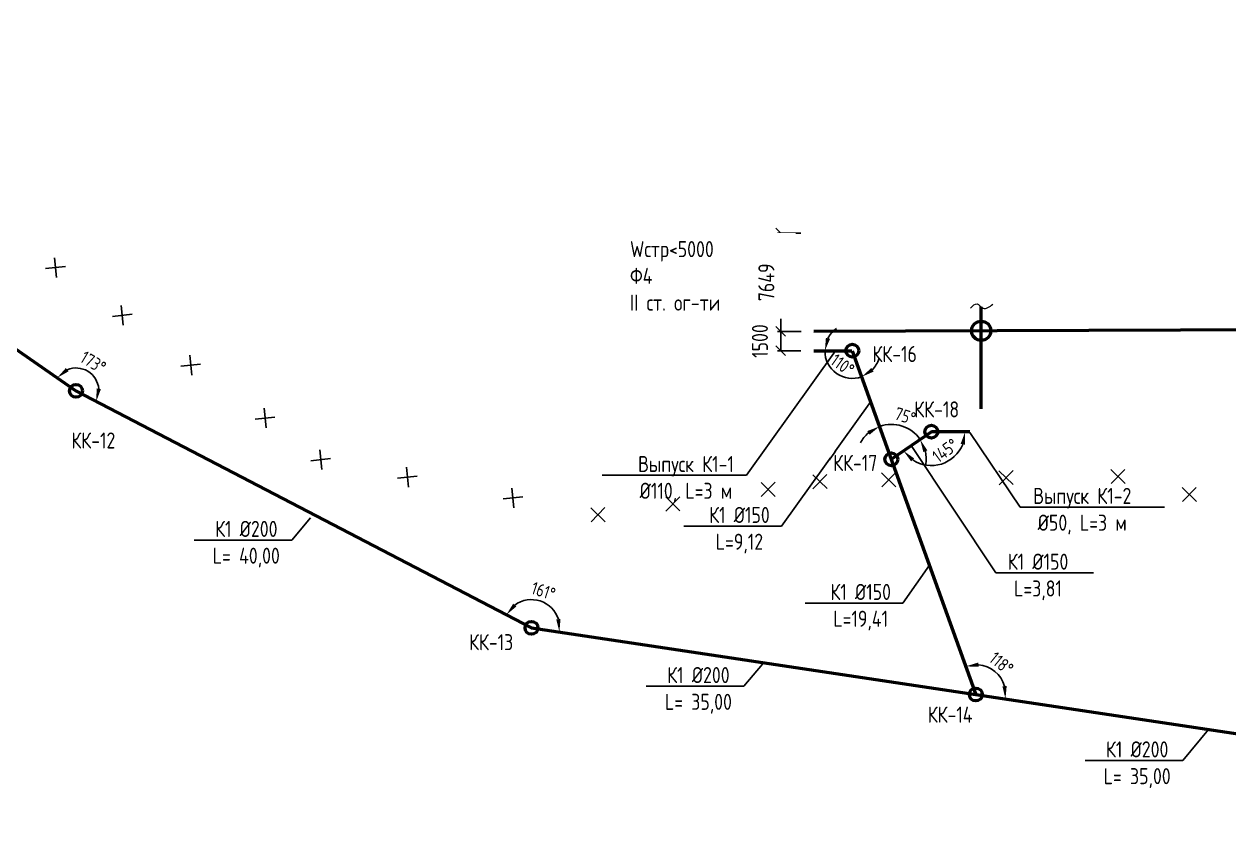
# Model space of a CAD drawing. Header units: millimetres. Extents: x 1085 to 5206446910, y 759 to 4926415281.
# Drawn here: x 5202891978 to 5202985724, y 4926209241 to 4926272963 of the extents above; entities that cross this region are included whole.
import ezdxf
from ezdxf import colors
from ezdxf.entities.mleader import LeaderData, LeaderLine
from ezdxf.math import Vec2, Vec3

# ---------------------------------------------------------------- set-up
doc = ezdxf.new("R2010")
doc.units = ezdxf.units.MM
for name, color, linetype, lineweight in [('!В1', 150, 'Continuous', 50), ('!К1', 30, 'Continuous', 50), ('!К1_Метки', 30, 'Continuous', 9)]:
    doc.layers.add(name, color=color, linetype=linetype, lineweight=lineweight)
doc.layers.add('Выноски', color=7, linetype='Continuous')
doc.styles.add('GOST 2.304', font='GOST_0.TTF')
doc.styles.get("Standard").update_dxf_attribs({"font": 'GOST_0.TTF'})
doc.dimstyles.new('ISO-25', dxfattribs={"dimtxt": 2.5, "dimasz": 2.5, "dimexe": 1.25, "dimexo": 0.625, "dimtad": 1, "dimtxsty": 'Standard', "dimcen": 2.5, "dimadec": 0, "dimazin": 0, "dimtfac": 1, "dimtmove": 0, "dimatfit": 3, "dimfxl": 1, "dimarcsym": 0})
doc.dimstyles.new('STANDARD$0', dxfattribs={"dimscale": 100, "dimtxt": 2.5, "dimasz": 1, "dimexe": 0.5, "dimexo": 2, "dimgap": 1, "dimtad": 1, "dimdec": 0, "dimzin": 0, "dimdsep": 46, "dimtxsty": 'Standard', "dimblk1": 'OBLIQUE', "dimblk2": 'OBLIQUE', "dimsah": 1, "dimcen": 2, "dimadec": 0, "dimazin": 0, "dimtfac": 1, "dimtdec": 4, "dimtofl": 0, "dimtmove": 2, "dimatfit": 3, "dimldrblk": 'OBLIQUE', "dimfxl": 1, "dimtolj": 1, "dimtzin": 0, "dimarcsym": 0})

# ---------------------------------------------------------------- blocks, each defined once
blk = doc.blocks.new('_None')
blk = doc.blocks.new('_Oblique')
at = {"color": 0, "linetype": 'ByBlock', "lineweight": -2}
blk.add_line((-0.5, -0.5), (0.5, 0.5), dxfattribs=at)
blk = doc.blocks.new('*D25')
at = {"color": 0, "lineweight": -2, "transparency": 16777216}
for p, q in [((5202952422.898839, 4926256695.324741), (5202950607.345336, 4926256695.324741)), ((5202950857.345336, 4926256695.324741), (5202950857.345336, 4926249046.468375)), ((5202952451.46652, 4926249046.468375), (5202950607.345336, 4926249046.468375))]:
    blk.add_line(p, q, dxfattribs=at)
at = {"color": 0, "lineweight": -2, "transparency": 16777216, "xscale": 750.0000000000001, "yscale": 750.0000000000001, "zscale": 750.0000000000001}
for p, rotation in [((5202950857.345336, 4926256695.324741), 90), ((5202950857.345336, 4926249046.468375), 270)]:
    blk.add_blockref('_Oblique', p, dxfattribs=dict(at, rotation=rotation))
at = {"color": 0, "transparency": 16777216, "insert": (5202949732.345335, 4926252870.896559), "char_height": 1250, "attachment_point": 5, "rotation": 90, "style": 'GOST 2.304'}
blk.add_mtext('\\A1;7649', dxfattribs=at)
blk = doc.blocks.new('*D18')
at = {"color": 0, "lineweight": -2, "transparency": 16777216}
for p, q in [((5202952435.78101, 4926249045.899016), (5202950607.345336, 4926249045.899016)), ((5202950857.345336, 4926249045.899016), (5202950857.345336, 4926247546.361678)), ((5202952422.898839, 4926247546.361678), (5202950607.345336, 4926247546.361678))]:
    blk.add_line(p, q, dxfattribs=at)
at = {"color": 0, "lineweight": -2, "transparency": 16777216, "xscale": 750.0000000000001, "yscale": 750.0000000000001, "zscale": 750.0000000000001}
for p, rotation in [((5202950857.345336, 4926249045.899016), 90), ((5202950857.345336, 4926247546.361678), 270)]:
    blk.add_blockref('_Oblique', p, dxfattribs=dict(at, rotation=rotation))
at = {"color": 0, "transparency": 16777216, "insert": (5202949232.345335, 4926248296.130348), "char_height": 1250, "attachment_point": 5, "rotation": 90, "style": 'GOST 2.304'}
blk.add_mtext('\\A1;1500', dxfattribs=at)
blk = doc.blocks.new('*D22')
at = {"color": 0, "lineweight": -2, "transparency": 16777216}
for start, end in [(125.6358231366, 152.6411053727), (179.6463876087, 289.754199275), (316.7594815111, 343.7647637472)]:
    blk.add_arc((5202956429.562838, 4926247527.805212), 2141.417625, start, end, dxfattribs=at)
at = {"color": 0, "transparency": 16777216}
for points in [[(5202954689.489408, 4926248472.006466), (5202954365.856203, 4926248551.835403), (5202954288.185995, 4926247541.021317)], [(5202958080.950901, 4926245921.430299), (5202957898.153212, 4926246200.170528), (5202957153.331366, 4926245512.407345)]]:
    blk.add_solid(points, dxfattribs=at)
at = {"color": 0, "transparency": 16777216, "insert": (5202955661.64321, 4926246443.221651), "char_height": 1000, "attachment_point": 5, "rotation": 324.7002934424, "style": 'GOST 2.304'}
blk.add_mtext('110°', dxfattribs=at)
blk = doc.blocks.new('*D23')
at = {"color": 0, "lineweight": -2, "transparency": 16777216}
blk.add_arc((5202962571.542791, 4926241240.281245), 2632.166627, 236.5047464293, 338.0993828604, dxfattribs=at)
at = {"color": 0, "transparency": 16777216}
for points in [[(5202964850.119789, 4926240290.148542), (5202965177.383889, 4926240226.82935), (5202965203.709419, 4926241240.281245)], [(5202961002.2293, 4926238926.248458), (5202961235.639725, 4926239164.220483), (5202960405.018438, 4926239745.465745)]]:
    blk.add_solid(points, dxfattribs=at)
at = {"color": 0, "transparency": 16777216, "insert": (5202963653.486423, 4926239777.207558), "char_height": 1000, "attachment_point": 5, "rotation": 36.4829417218, "style": 'GOST 2.304'}
blk.add_mtext('145°', dxfattribs=at)
blk = doc.blocks.new('*D24')
at = {"color": 0, "lineweight": -2, "transparency": 16777216}
for start, end in [(34.6041292909, 109.7541992736), (130.9328369554, 152.1114746371), (352.2468539275, 13.4254916092)]:
    blk.add_arc((5202959458.803478, 4926239092.615116), 2720.820318, start, end, dxfattribs=at)
at = {"color": 0, "transparency": 16777216}
for points in [[(5202957591.995821, 4926241291.970642), (5202957760.390241, 4926241004.299943), (5202958539.205126, 4926241653.318549)], [(5202961953.031005, 4926239656.508233), (5202962257.511102, 4926239792.165825), (5202961698.298281, 4926240637.777318)]]:
    blk.add_solid(points, dxfattribs=at)
at = {"color": 0, "transparency": 16777216, "insert": (5202960540.146229, 4926242456.400235), "char_height": 1000, "attachment_point": 5, "rotation": 342.179164278, "style": 'GOST 2.304'}
blk.add_mtext('75°', dxfattribs=at)
blk = doc.blocks.new('*D34')
at = {"color": 0, "lineweight": -2, "transparency": 16777216}
blk.add_arc((5202896015.178093, 4926244422.248544), 1779.937725, 5.1374218563, 112.564594562, dxfattribs=at)
at = {"color": 0, "transparency": 16777216}
for points in [[(5202895436.784971, 4926245936.18214), (5202895227.558861, 4926246195.673077), (5202894553.69911, 4926245438.249276)], [(5202897951.470933, 4926244549.325929), (5202897624.459945, 4926244613.939588), (5202897594.124462, 4926243600.599794)]]:
    blk.add_solid(points, dxfattribs=at)
at = {"color": 0, "transparency": 16777216, "insert": (5202897356.156187, 4926246640.921821), "char_height": 1000, "attachment_point": 5, "rotation": 328.8510082083, "style": 'GOST 2.304'}
blk.add_mtext('173°', dxfattribs=at)
blk = doc.blocks.new('*D35')
at = {"color": 0, "lineweight": -2, "transparency": 16777216}
blk.add_arc((5202931457.123209, 4926225979.044645), 2197.946237, 17.7594748845, 126.2104216136, dxfattribs=at)
at = {"color": 0, "transparency": 16777216}
for points in [[(5202930285.149586, 4926227643.912034), (5202930032.212642, 4926227861.015727), (5202929507.370034, 4926226993.653049)], [(5202933716.454515, 4926226662.862846), (5202933384.199757, 4926226636.069439), (5202933630.707358, 4926225652.701867)]]:
    blk.add_solid(points, dxfattribs=at)
at = {"color": 0, "transparency": 16777216, "insert": (5202932388.154369, 4926228841.904671), "char_height": 1000, "attachment_point": 5, "rotation": 341.9849482494, "style": 'GOST 2.304'}
blk.add_mtext('161°', dxfattribs=at)
blk = doc.blocks.new('*D36')
at = {"color": 0, "lineweight": -2, "transparency": 16777216}
blk.add_arc((5202966032.381664, 4926220787.901754), 2329.809876, 16.2466383343, 84.9689285736, dxfattribs=at)
at = {"color": 0, "transparency": 16777216}
for points in [[(5202966258.051643, 4926222943.442652), (5202966215.341537, 4926223274.028432), (5202965244.93925, 4926222980.605223)], [(5202968435.443304, 4926221450.921308), (5202968102.863784, 4926221428.516532), (5202968336.367872, 4926220441.98036)]]:
    blk.add_solid(points, dxfattribs=at)
at = {"color": 0, "transparency": 16777216, "insert": (5202968026.571747, 4926223216.341021), "char_height": 1000, "attachment_point": 5, "rotation": 320.6077834532, "style": 'GOST 2.304'}
blk.add_mtext('118°', dxfattribs=at)
blk = doc.blocks.new('*D37')
at = {"color": 0, "lineweight": -2, "transparency": 16777216}
blk.add_arc((5203000607.640118, 4926215596.758862), 1946.558777, 25.2871092558, 141.693292792, dxfattribs=at)
at = {"color": 0, "transparency": 16777216}
for points in [[(5202999233.100928, 4926216737.122165), (5202998927.235122, 4926216869.625826), (5202998682.657043, 4926215885.776578)], [(5203002531.604021, 4926216458.335414), (5203002203.750091, 4926216398.144787), (5203002548.248934, 4926215444.678308)]]:
    blk.add_solid(points, dxfattribs=at)
at = {"color": 0, "transparency": 16777216, "insert": (5203000920.443267, 4926218338.028554), "char_height": 1000, "attachment_point": 5, "rotation": 353.4902010233, "style": 'GOST 2.304'}
blk.add_mtext('176°', dxfattribs=at)

msp = doc.modelspace()

# ---------------------------------------------------------------- linework, layer by layer
at = {"layer": '!В1'}
for p, q in [((5202966451.39884, 4926249095.021768, 76599), (5202966451.39884, 4926250958.33445, 78160.206765)), ((5202966451.39884, 4926243009.32474, 71500), (5202966451.39884, 4926249095.021768, 76599))]:
    msp.add_line(p, q, dxfattribs=at)
at = {"layer": '!В1', "elevation": 76599}
msp.add_lwpolyline([(5203044693.89884, 4926254725.32474), (5203030994.651266, 4926254680.025963), (5203010484.405536, 4926249259.480458), (5202953422.898839, 4926249046.361678)], dxfattribs=at)
at = {"layer": '!В1'}
msp.add_circle((5202966451.39884, 4926249095.021768, 76599), 750, dxfattribs=at)
at = {"layer": '!В1', "lineweight": 9}
msp.add_spline([(5202965605.973041, 4926250867.3702, 78160.206765), (5202966123.851235, 4926251189.686673, 78160.206765), (5202966593.819172, 4926250863.666043, 78160.206765), (5202967359.948314, 4926251173.333509, 78160.206765)], degree=3, dxfattribs=at)
at = {"layer": '!К1'}
for p, q in [((5202953422.89885, 4926247546.361678, 76599), (5202956372.212339, 4926247528.159167, 76599)), ((5202956422.89885, 4926247546.361678, 76599), (5202966032.381664, 4926220787.901753)), ((5202962571.542791, 4926241240.281245, 70500), (5202959458.803478, 4926239092.615116, 52399.231601)), ((5202965571.542791, 4926241240.281245, 70500), (5202962571.542791, 4926241240.281245, 70500))]:
    msp.add_line(p, q, dxfattribs=at)
for points in [[(5202854960.961371, 4926272962.593486), (5202896015.178093, 4926244422.248544)], [(5202896015.178093, 4926244422.248544), (5202931457.12321, 4926225979.044645), (5203000607.640118, 4926215596.758862), (5203033700.89884, 4926213003.324741)]]:
    msp.add_lwpolyline(points, dxfattribs=at)
for centre in [(5202956422.89885, 4926247546.361678, 76599), (5202896015.178093, 4926244422.248544), (5202962571.542791, 4926241240.281245, 70500), (5202959458.803477, 4926239092.615116, 52399.231597), (5202931457.12321, 4926225979.044645), (5202966032.381664, 4926220787.901753)]:
    msp.add_circle(centre, 500, dxfattribs=at)
for p, q in [((5202894501.327271, 4926253242.562812), (5202894341.943317, 4926254779.57711)), ((5202893653.128143, 4926253931.377983), (5202895190.142444, 4926254090.761938)), ((5202899692.150522, 4926249527.748653), (5202899532.766569, 4926251064.762952)), ((5202898843.951395, 4926250216.563825), (5202900380.965695, 4926250375.94778)), ((5202904173.913514, 4926246340.08981), (5202905710.927814, 4926246499.473765)), ((5202905022.112641, 4926245651.274639), (5202904862.728688, 4926247188.288938)), ((5202910809.177279, 4926241530.623564), (5202910649.793325, 4926243067.637862)), ((5202909960.978151, 4926242219.438735), (5202911497.992452, 4926242378.82269)), ((5202915139.782763, 4926238296.265504), (5202914980.398809, 4926239833.279802)), ((5202914291.583635, 4926238985.080675), (5202915828.597936, 4926239144.46463)), ((5202921881.484964, 4926236934.881992), (5202921722.101011, 4926238471.896291)), ((5202953345.785495, 4926237888.194869), (5202954452.475122, 4926236809.744929)), ((5202953359.905339, 4926236795.625087), (5202954438.355279, 4926237902.314712)), ((5202958695.378178, 4926238032.410499), (5202959802.067805, 4926236953.960559)), ((5202958709.498022, 4926236939.840716), (5202959787.947962, 4926238046.530341)), ((5202967835.43332, 4926238199.875071), (5202968942.122948, 4926237121.425131)), ((5202967849.553164, 4926237107.305288), (5202968928.003104, 4926238213.994913)), ((5202976536.948091, 4926238295.710041), (5202977643.637718, 4926237217.260101)), ((5202976551.067935, 4926237203.140259), (5202977629.517875, 4926238309.829884)), ((5202921033.285837, 4926237623.697164), (5202922570.300138, 4926237783.081119)), ((5202949318.636354, 4926237289.232321), (5202950425.325982, 4926236210.782381)), ((5202949332.756199, 4926236196.662539), (5202950411.206139, 4926237303.352163)), ((5202982103.222298, 4926235799.373292), (5202983181.672237, 4926236906.062917)), ((5202929244.795976, 4926236005.528625), (5202930781.810276, 4926236164.91258)), ((5202930092.995103, 4926235316.713454), (5202929933.61115, 4926236853.727753)), ((5202941906.585778, 4926236162.100707), (5202943013.275406, 4926235083.650767)), ((5202941920.705623, 4926235069.530925), (5202942999.155562, 4926236176.22055)), ((5202982089.102453, 4926236891.943074), (5202983195.792081, 4926235813.493134)), ((5202936079.552025, 4926235319.147571), (5202937186.241652, 4926234240.697631)), ((5202936093.671869, 4926234226.577788), (5202937172.121809, 4926235333.267413))]:
    msp.add_line(p, q)

# ---------------------------------------------------------------- dimensions: what is measured, and where the dimension line sits
for base, p1, p2, override, picture, middle in [((5202950857.345336, 4926249046.468375), (5202953422.898839, 4926256695.324741, 71500), (5202953451.46652, 4926249046.468375, 76599), {"dimscale": 500, "dimasz": 1.5, "dimtxsty": 'GOST 2.304', "dimblk1": 'Oblique', "dimblk2": 'Oblique'}, '*D25', (5202949732.345335, 4926252870.896559)), ((5202950857.345336, 4926247546.361678), (5202953435.78101, 4926249045.899016, 75000), (5202953422.898839, 4926247546.361678, 76599), {"dimscale": 500, "dimasz": 1.5, "dimtxsty": 'GOST 2.304'}, '*D18', (5202949232.345335, 4926248296.130348))]:
    dim = msp.add_linear_dim(base=base, p1=p1, p2=p2, angle=90, dimstyle='STANDARD$0', override=override)
    dim.commit()
    dim.dimension.update_dxf_attribs({"geometry": picture, "text_midpoint": middle})
dim = msp.add_angular_dim_2l(base=(5202962253.927966, 4926238627.347649), line1=((5202965571.542791, 4926241240.281245, 70500), (5202962571.542791, 4926241240.281245, 70500)), line2=((5202962571.542791, 4926241240.281245, 70500), (5202959458.803478, 4926239092.615116, 52399.231601)), dimstyle='ISO-25', override={"dimscale": 500, "dimtxt": 2, "dimasz": 2, "dimtxsty": 'GOST 2.304'})
dim.commit()
dim.dimension.update_dxf_attribs({"geometry": '*D23', "text_midpoint": (5202964136.585463, 4926239123.93), "dimtype": 162})

# ---------------------------------------------------------------- leaders
at = {"layer": 'Выноски', "color": 0, "lineweight": -2}
ml = msp.add_multileader_mtext('Standard', dxfattribs=at)
ml.set_content('{\\C0;PE-100 SDR-11\\P%%C20, L=13.00}', color=5, style='GOST 2.304')
ml.set_leader_properties(lineweight=-3)
ml.set_arrow_properties(name='NONE')
ml.build(insert=Vec2(0, 0))
ml.multileader.update_dxf_attribs({"text_left_attachment_type": 6, "text_right_attachment_type": 6, "dogleg_length": 1, "arrow_head_size": 1250, "scale": 500})
ctx = ml.context
ctx.base_point, ctx.scale, ctx.char_height, ctx.arrow_head_size, ctx.landing_gap_size, ctx.plane_origin = Vec3(5202497745.831839, 4926259966.784334, 76901), 500, 1250, 1250, 900, Vec3(5202506874.334595, 4926234896.433481, 76901)
ctx.left_attachment, ctx.right_attachment, ctx.text_align_type = 6, 6, 1
notes = []
notes.append((ctx, [(0, (1, 1, 0), (5202497645.984073, 4926259966.784334, 76901), (1, 0), 99.847766, [(1, [(5202492296.676677, 4926249026.82474, 76901)], 0, [])])]))
ctx.mtext.insert, ctx.mtext.width, ctx.mtext.alignment, ctx.mtext.flow_direction = Vec3(5202503110.117553, 4926261466.784334, 76901), 13801.5188085, 2, 5
ml = msp.add_multileader_mtext('Standard', dxfattribs=at)
ml.set_content('{\\C0;%%C50 на полив }', color=5, style='GOST 2.304')
ml.set_leader_properties(lineweight=-3)
ml.set_arrow_properties(name='NONE')
ml.build(insert=Vec2(0, 0))
ml.multileader.update_dxf_attribs({"text_left_attachment_type": 6, "text_right_attachment_type": 6, "dogleg_length": 1, "arrow_head_size": 1250, "scale": 500})
ctx = ml.context
ctx.base_point, ctx.scale, ctx.char_height, ctx.arrow_head_size, ctx.landing_gap_size, ctx.plane_origin = Vec3(5202502467.795127, 4926253257.75806, 75500), 500, 1250, 1250, 900, Vec3(5202499685.594831, 4926231414.375517, 75500)
ctx.left_attachment, ctx.right_attachment, ctx.text_align_type = 6, 6, 1
notes.append((ctx, [(0, (1, 1, 0), (5202502367.947361, 4926253257.75806, 75500), (1, 0), 99.847766, [(1, [(5202500292.176677, 4926250958.334451, 75500)], 0, [])])]))
ctx.mtext.insert, ctx.mtext.width, ctx.mtext.alignment, ctx.mtext.flow_direction = Vec3(5202507486.545127, 4926254757.75806, 75500), 12049.72032438, 2, 5
ml = msp.add_multileader_mtext('Standard', dxfattribs=at)
ml.set_content('{\\C0;ВК-2 %%C1500}', color=5, style='GOST 2.304')
ml.set_leader_properties(lineweight=-3)
ml.set_arrow_properties(name='NONE')
ml.build(insert=Vec2(0, 0))
ml.multileader.update_dxf_attribs({"text_left_attachment_type": 6, "text_right_attachment_type": 6, "dogleg_length": 1, "arrow_head_size": 1250, "scale": 500})
ctx = ml.context
ctx.base_point, ctx.scale, ctx.char_height, ctx.arrow_head_size, ctx.landing_gap_size, ctx.plane_origin = Vec3(5202502467.795127, 4926250412.931734, 75500), 500, 1250, 1250, 900, Vec3(5202499685.594831, 4926228569.549191, 75500)
ctx.left_attachment, ctx.right_attachment, ctx.text_align_type = 6, 6, 1
notes.append((ctx, [(0, (1, 1, 0), (5202502367.947361, 4926250412.931734, 75500), (1, 0), 99.847766, [(1, [(5202500476.533503, 4926249573.695511, 75500)], 0, [])])]))
ctx.mtext.insert, ctx.mtext.width, ctx.mtext.alignment, ctx.mtext.flow_direction = Vec3(5202506947.705841, 4926251912.931734, 75500), 12049.72032438, 2, 5
ml = msp.add_multileader_mtext('Standard', dxfattribs=at)
ml.set_content('{\\C0;PE-100 SDR-11\\P%%C15, L=7.43}', color=5, style='GOST 2.304')
ml.set_leader_properties(lineweight=-3)
ml.set_arrow_properties(name='NONE')
ml.build(insert=Vec2(0, 0))
ml.multileader.update_dxf_attribs({"text_left_attachment_type": 6, "text_right_attachment_type": 6, "dogleg_length": 1, "arrow_head_size": 1250, "scale": 500})
ctx = ml.context
ctx.base_point, ctx.scale, ctx.char_height, ctx.arrow_head_size, ctx.landing_gap_size, ctx.plane_origin = Vec3(5202501899.008162, 4926246494.307973, 75950.5), 500, 1250, 1250, 900, Vec3(5202514869.834595, 4926231921.781995, 75950.5)
ctx.left_attachment, ctx.right_attachment, ctx.text_align_type = 6, 6, 1
notes.append((ctx, [(0, (1, 1, 0), (5202501799.160397, 4926246494.307973, 75950.5), (1, 0), 99.847766, [(1, [(5202500292.176677, 4926246052.173254, 75950.5)], 0, [])])]))
ctx.mtext.insert, ctx.mtext.width, ctx.mtext.alignment, ctx.mtext.flow_direction = Vec3(5202507263.293877, 4926247994.307973, 75950.5), 13801.5188085, 2, 5
ml = msp.add_multileader_mtext('Standard', dxfattribs=at)
ml.set_content('{\\C0;Ввод В1 %%C15\\Pв кафе}', color=5, style='GOST 2.304')
ml.set_leader_properties(lineweight=-3)
ml.set_arrow_properties(name='NONE')
ml.build(insert=Vec2(0, 0))
ml.multileader.update_dxf_attribs({"text_left_attachment_type": 6, "text_right_attachment_type": 6, "dogleg_length": 1, "arrow_head_size": 1250, "scale": 500})
ctx = ml.context
ctx.base_point, ctx.scale, ctx.char_height, ctx.arrow_head_size, ctx.landing_gap_size, ctx.plane_origin = Vec3(5202510555.880959, 4926241043.402743, 72450.5), 500, 1250, 1250, 900, Vec3(5202499420.00638, 4926224924.756683, 72450.5)
ctx.left_attachment, ctx.right_attachment, ctx.text_align_type = 6, 6, 1
notes.append((ctx, [(0, (1, 1, 0), (5202510456.033193, 4926241043.402743, 72450.5), (1, 0), 99.847766, [(1, [(5202500292.176677, 4926243009.32474, 72450.5)], 0, [])])]))
ctx.mtext.insert, ctx.mtext.width, ctx.mtext.alignment, ctx.mtext.flow_direction = Vec3(5202515161.238101, 4926242649.652743, 72450.5), 13801.5188085, 2, 5
ml = msp.add_multileader_mtext('Standard', dxfattribs=at)
ml.set_content('{\\C0;Выпуск К1-2\\P%%C50, L=3 м}', color=5, style='GOST 2.304')
ml.set_leader_properties(lineweight=-3)
ml.set_arrow_properties(name='NONE')
ml.build(insert=Vec2(0, 0))
ml.multileader.update_dxf_attribs({"text_left_attachment_type": 6, "text_right_attachment_type": 6, "dogleg_length": 1, "arrow_head_size": 1250, "scale": 500})
ctx = ml.context
ctx.base_point, ctx.scale, ctx.char_height, ctx.arrow_head_size, ctx.landing_gap_size, ctx.plane_origin = Vec3(5202969570.692755, 4926235369.858178, 70500), 500, 1250, 1250, 900, Vec3(5202945003.434579, 4926210566.077456, 70500)
ctx.left_attachment, ctx.right_attachment, ctx.text_align_type = 6, 6, 1
notes.append((ctx, [(0, (1, 1, 0), (5202969470.844989, 4926235369.858178, 70500), (1, 0), 99.847766, [(1, [(5202965568.394093, 4926241187.108181, 70500)], 0, [])])]))
ctx.mtext.insert, ctx.mtext.alignment, ctx.mtext.flow_direction = Vec3(5202974313.549897, 4926236869.858178, 70500), 2, 5
ml = msp.add_multileader_mtext('Standard', dxfattribs=at)
ml.set_content('{\\C0;К1 %%C150\\PL=3,81}', color=5, style='GOST 2.304')
ml.set_leader_properties(lineweight=-3)
ml.set_arrow_properties(name='NONE')
ml.build(insert=Vec2(0, 0))
ml.multileader.update_dxf_attribs({"text_left_attachment_type": 6, "text_right_attachment_type": 6, "dogleg_length": 1, "arrow_head_size": 1250, "scale": 500})
ctx = ml.context
ctx.base_point, ctx.scale, ctx.char_height, ctx.arrow_head_size, ctx.landing_gap_size, ctx.plane_origin = Vec3(5202967686.289572, 4926230251.515465, 65222.170395), 500, 1250, 1250, 900, Vec3(5202959451.755147, 4926209271.533458, 65222.170395)
ctx.left_attachment, ctx.right_attachment, ctx.text_align_type = 6, 6, 1
notes.append((ctx, [(0, (1, 1, 0), (5202967586.441806, 4926230251.515465, 65222.170395), (1, 0), 99.847766, [(1, [(5202961009.927341, 4926240162.828792, 65222.170395)], 0, [])])]))
ctx.mtext.insert, ctx.mtext.alignment, ctx.mtext.flow_direction = Vec3(5202970871.557429, 4926231751.515465, 65222.170395), 2, 5
ml = msp.add_multileader_mtext('Standard', dxfattribs=at)
ml.set_content('{\\C0;К1 %%C200\\PL= 40,00}', color=5, style='GOST 2.304')
ml.set_leader_properties(lineweight=-3)
ml.set_arrow_properties(name='NONE')
ml.build(insert=Vec2(0, 0))
ml.multileader.update_dxf_attribs({"text_left_attachment_type": 6, "text_right_attachment_type": 6, "dogleg_length": 1, "arrow_head_size": 1250, "scale": 500})
ctx = ml.context
ctx.base_point, ctx.scale, ctx.char_height, ctx.arrow_head_size, ctx.landing_gap_size, ctx.plane_origin = Vec3(5202905822.331649, 4926232801.544087), 500, 1250, 1250, 900, Vec3(5202894596.770982, 4926203858.116952)
ctx.left_attachment, ctx.right_attachment, ctx.text_align_type = 6, 6, 1
notes.append((ctx, [(1, (1, 1, 0), (5202912812.357986, 4926232801.544087), (-1, 0), 99.847766, [(1, [(5202914263.780442, 4926234532.320741)], 0, [])])]))
ctx.mtext.insert, ctx.mtext.alignment, ctx.mtext.flow_direction = Vec3(5202909267.420935, 4926234301.544087), 2, 5
ml = msp.add_multileader_mtext('Standard', dxfattribs=at)
ml.set_content('{\\C0;Пож. резервуары\\P2 х 120 м.куб.}', color=5, style='GOST 2.304')
ml.set_leader_properties(lineweight=-3)
ml.set_arrow_properties(name='NONE')
ml.build(insert=Vec2(0, 0))
ml.multileader.update_dxf_attribs({"text_left_attachment_type": 6, "text_right_attachment_type": 6, "dogleg_length": 1, "arrow_head_size": 1250, "scale": 500})
ctx = ml.context
ctx.base_point, ctx.scale, ctx.char_height, ctx.arrow_head_size, ctx.landing_gap_size, ctx.plane_origin = Vec3(5202525632.727793, 4926222182.799261, 72450.5), 500, 1250, 1250, 900, Vec3(5202517427.210357, 4926206064.153201, 72450.5)
ctx.left_attachment, ctx.right_attachment, ctx.text_align_type = 6, 6, 1
notes.append((ctx, [(1, (1, 1, 0), (5202537711.146987, 4926222182.799261, 72450.5), (-1, 0), 99.847766, [(1, [(5202539142.332553, 4926230531.798898, 72450.5)], 0, [])])]))
ctx.mtext.insert, ctx.mtext.width, ctx.mtext.alignment, ctx.mtext.flow_direction = Vec3(5202531622.013507, 4926223789.049261, 72450.5), 13801.5188085, 2, 5
ml = msp.add_multileader_mtext('Standard', dxfattribs=at)
ml.set_content('{\\C0;К1 %%C150\\PL=19,41}', color=5, style='GOST 2.304')
ml.set_leader_properties(lineweight=-3)
ml.set_arrow_properties(name='NONE')
ml.build(insert=Vec2(0, 0))
ml.multileader.update_dxf_attribs({"text_left_attachment_type": 6, "text_right_attachment_type": 6, "dogleg_length": 1, "arrow_head_size": 1250, "scale": 500})
ctx = ml.context
ctx.base_point, ctx.scale, ctx.char_height, ctx.arrow_head_size, ctx.landing_gap_size, ctx.plane_origin = Vec3(5202953886.962769, 4926227895.434901, 28786.785842), 500, 1250, 1250, 900, Vec3(5202942754.017959, 4926200169.83519, 28786.785842)
ctx.left_attachment, ctx.right_attachment, ctx.text_align_type = 6, 6, 1
notes.append((ctx, [(1, (1, 1, 0), (5202960357.346249, 4926227895.434901, 28786.785842), (-1, 0), 99.847766, [(1, [(5202962421.027419, 4926230844.038979, 28786.785842)], 0, [])])]))
ctx.mtext.insert, ctx.mtext.alignment, ctx.mtext.flow_direction = Vec3(5202957072.230626, 4926229395.434901, 28786.785842), 2, 5
ml = msp.add_multileader_mtext('Standard', dxfattribs=at)
ml.set_content('{\\C0;К1 %%C200\\PL= 35,00}', color=5, style='GOST 2.304')
ml.set_leader_properties(lineweight=-3)
ml.set_arrow_properties(name='NONE')
ml.build(insert=Vec2(0, 0))
ml.multileader.update_dxf_attribs({"text_left_attachment_type": 6, "text_right_attachment_type": 6, "dogleg_length": 1, "arrow_head_size": 1250, "scale": 500})
ctx = ml.context
ctx.base_point, ctx.scale, ctx.char_height, ctx.arrow_head_size, ctx.landing_gap_size, ctx.plane_origin = Vec3(5202941164.594069, 4926221428.486768), 500, 1250, 1250, 900, Vec3(5202929776.533401, 4926192485.059632)
ctx.left_attachment, ctx.right_attachment, ctx.text_align_type = 6, 6, 1
notes.append((ctx, [(1, (1, 1, 0), (5202947992.120406, 4926221428.486768), (-1, 0), 99.847766, [(1, [(5202949443.542862, 4926223159.263421)], 0, [])])]))
ctx.mtext.insert, ctx.mtext.alignment, ctx.mtext.flow_direction = Vec3(5202944447.183354, 4926222928.486768), 2, 5
ml = msp.add_multileader_mtext('Standard', dxfattribs=at)
ml.set_content('{\\C0;К1 %%C200\\PL= 35,00}', color=5, style='GOST 2.304')
ml.set_leader_properties(lineweight=-3)
ml.set_arrow_properties(name='NONE')
ml.build(insert=Vec2(0, 0))
ml.multileader.update_dxf_attribs({"text_left_attachment_type": 6, "text_right_attachment_type": 6, "dogleg_length": 1, "arrow_head_size": 1250, "scale": 500})
ctx = ml.context
ctx.base_point, ctx.scale, ctx.char_height, ctx.arrow_head_size, ctx.landing_gap_size, ctx.plane_origin = Vec3(5202975304.156553, 4926215644.447598), 500, 1250, 1250, 900, Vec3(5202964461.179301, 4926187396.786376)
ctx.left_attachment, ctx.right_attachment, ctx.text_align_type = 6, 6, 1
notes.append((ctx, [(1, (1, 1, 0), (5202982131.682891, 4926215644.447598), (-1, 0), 99.847766, [(1, [(5202984128.188762, 4926218070.990165)], 0, [])])]))
ctx.mtext.insert, ctx.mtext.alignment, ctx.mtext.flow_direction = Vec3(5202978586.745839, 4926217144.447598), 2, 5
for ctx, leaders in notes:
    for number, flags, end, landing, length, lines in leaders:
        leader = LeaderData()
        leader.index, (leader.has_last_leader_line, leader.has_dogleg_vector, leader.attachment_direction) = number, flags
        leader.last_leader_point, leader.dogleg_vector, leader.dogleg_length = Vec3(end), Vec3(landing), length
        for number, points, colour, breaks in lines:
            line = LeaderLine()
            line.index, line.vertices, line.color, line.breaks = number, Vec3.list(points), colors.encode_raw_color(colour), breaks
            leader.lines.append(line)
        ctx.leaders.append(leader)

# ---------------------------------------------------------------- next in the draw order: texts
at = {"layer": '!К1_Метки', "char_height": 1250, "attachment_point": 1, "bg_fill": 3, "box_fill_scale": 1.2, "bg_fill_color": 256, "bg_fill_transparency": 0}
for s, width, insert in [('КК-16', 3024.45518303, (5202957982.810799, 4926247912.489245, 74500)), ('КК-18', 3024.45518303, (5202961241.310799, 4926243603.989245, 72000)), ('КК-12', 3500.82783604, (5202895654.207688, 4926241184.006925)), ('КК-17', 3024.45518303, (5202954927.883338, 4926239437.190502, 70500)), ('КК-13', 3024.45518303, (5202926595.106252, 4926225486.687925)), ('КК-14', 3024.45518303, (5202962287.555988, 4926219850.229561))]:
    msp.add_mtext_dynamic_manual_height_columns(s, width=width, gutter_width=12.5, heights=[0], dxfattribs=dict(at, insert=insert))
at = {"insert": (5202939121.469692, 4926256075.6371, 76000), "char_height": 1250, "attachment_point": 1, "bg_fill": 2}
msp.add_mtext_dynamic_manual_height_columns('Wстр<5000\\PФ4\\PII ст. ог-ти', width=12271.5025425, gutter_width=12.5, heights=[0], dxfattribs=at)

# ---------------------------------------------------------------- next in the draw order: dimensions: what is measured, and where the dimension line sits
for base, line1, line2, picture, middle in [((5202897555.558098, 4926245314.10489), ((5202896015.178093, 4926244422.248544), (5202931457.12321, 4926225979.044645)), ((5202854960.961371, 4926272962.593486), (5202896015.178093, 4926244422.248544)), '*D34', (5202897356.156187, 4926246640.921821)), ((5202954704.818443, 4926246258.582528), ((5202956422.89885, 4926247546.361678, 76599), (5202966032.381664, 4926220787.901753)), ((5202953422.89885, 4926247546.361678, 76599), (5202956372.212339, 4926247528.159167, 76599)), '*D22', (5202955661.643211, 4926246443.221651)), ((5202966816.859179, 4926222981.667714), ((5202931457.12321, 4926225979.044645), (5203000607.640118, 4926215596.758862)), ((5202956422.89885, 4926247546.361678, 76599), (5202966032.381664, 4926220787.901753)), '*D36', (5202968026.571748, 4926223216.341022)), ((5202959709.929792, 4926241801.821416), ((5202956422.89885, 4926247546.361678, 76599), (5202966032.381664, 4926220787.901753)), ((5202962571.542791, 4926241240.281245, 70500), (5202959458.803478, 4926239092.615116, 52399.231601)), '*D24', (5202960540.146229, 4926242456.400236)), ((5202933007.401577, 4926227537.121872), ((5202931457.12321, 4926225979.044645), (5203000607.640118, 4926215596.758862)), ((5202896015.178093, 4926244422.248544), (5202931457.12321, 4926225979.044645)), '*D35', (5202932388.154369, 4926228841.90467)), ((5202999852.882209, 4926217391.036313), ((5203000607.640118, 4926215596.758862), (5203033700.89884, 4926213003.324741)), ((5202931457.12321, 4926225979.044645), (5203000607.640118, 4926215596.758862)), '*D37', (5203000920.443268, 4926218338.028555))]:
    dim = msp.add_angular_dim_2l(base=base, line1=line1, line2=line2, dimstyle='ISO-25', override={"dimscale": 500, "dimtxt": 2, "dimasz": 2, "dimtxsty": 'GOST 2.304'})
    dim.commit()
    dim.dimension.update_dxf_attribs({"geometry": picture, "text_midpoint": middle})

# ---------------------------------------------------------------- next in the draw order: leaders
at = {"layer": 'Выноски', "color": 0, "lineweight": -2}
ml = msp.add_multileader_mtext('Standard', dxfattribs=at)
ml.set_content('{\\C0;Выпуск К1-1\\P%%C110, L=3 м}', color=5, style='GOST 2.304')
ml.set_leader_properties(lineweight=-3)
ml.set_arrow_properties(name='NONE')
ml.build(insert=Vec2(0, 0))
ml.multileader.update_dxf_attribs({"text_left_attachment_type": 6, "text_right_attachment_type": 6, "dogleg_length": 1, "arrow_head_size": 1250, "scale": 500})
ctx = ml.context
ctx.base_point, ctx.scale, ctx.char_height, ctx.arrow_head_size, ctx.landing_gap_size, ctx.plane_origin = Vec3(5202938873.469261, 4926237852.139896, 76599), 500, 1250, 1250, 900, Vec3(5202935451.110749, 4926216872.157889, 76599)
ctx.left_attachment, ctx.right_attachment, ctx.text_align_type = 6, 6, 1
notes = []
notes.append((ctx, [(1, (1, 1, 0), (5202948184.031313, 4926237852.139896, 76599), (-1, 0), 99.847766, [(1, [(5202955118.12021, 4926247546.361678, 76599)], 0, [])])]))
ctx.mtext.insert, ctx.mtext.alignment, ctx.mtext.flow_direction = Vec3(5202943478.826404, 4926239352.139896, 76599), 2, 5
ml = msp.add_multileader_mtext('Standard', dxfattribs=at)
ml.set_content('{\\C0;К1 %%C150\\PL=9,12}', color=5, style='GOST 2.304')
ml.set_leader_properties(lineweight=-3)
ml.set_arrow_properties(name='NONE')
ml.build(insert=Vec2(0, 0))
ml.multileader.update_dxf_attribs({"text_left_attachment_type": 6, "text_right_attachment_type": 6, "dogleg_length": 1, "arrow_head_size": 1250, "scale": 500})
ctx = ml.context
ctx.base_point, ctx.scale, ctx.char_height, ctx.arrow_head_size, ctx.landing_gap_size, ctx.plane_origin = Vec3(5202944453.121037, 4926233888.269063, 65222.170395), 500, 1250, 1250, 900, Vec3(5202938190.583954, 4926212908.287056, 65222.170395)
ctx.left_attachment, ctx.right_attachment, ctx.text_align_type = 6, 6, 1
notes.append((ctx, [(1, (1, 1, 0), (5202950923.504518, 4926233888.269063, 65222.170395), (-1, 0), 99.847766, [(1, [(5202957857.593414, 4926243582.490845, 65222.170395)], 0, [])])]))
ctx.mtext.insert, ctx.mtext.alignment, ctx.mtext.flow_direction = Vec3(5202947638.388895, 4926235388.269063, 65222.170395), 2, 5
ml = msp.add_multileader_mtext('Standard', dxfattribs=at)
ml.set_content('{\\C0;Пож. резервуары\\P2 х 120 м.куб.\\Pобваловка h=1.3 м}', color=5, style='GOST 2.304')
ml.set_leader_properties(lineweight=-3)
ml.set_arrow_properties(name='NONE')
ml.build(insert=Vec2(0, 0))
ml.multileader.update_dxf_attribs({"text_left_attachment_type": 6, "text_right_attachment_type": 6, "dogleg_length": 1, "arrow_head_size": 1250, "scale": 500})
ctx = ml.context
ctx.base_point, ctx.scale, ctx.char_height, ctx.arrow_head_size, ctx.landing_gap_size, ctx.plane_origin = Vec3(5202990161.860375, 4926225378.956623, 72450.5), 500, 1250, 1250, 900, Vec3(5202983586.43252, 4926206064.153201, 72450.5)
ctx.left_attachment, ctx.right_attachment, ctx.text_align_type = 6, 6, 1
notes.append((ctx, [(1, (1, 1, 0), (5203002999.208141, 4926225378.956623, 72450.5), (-1, 0), 99.847766, [(1, [(5203005301.554716, 4926230531.798898, 72450.5)], 0, [])])]))
ctx.mtext.insert, ctx.mtext.width, ctx.mtext.alignment, ctx.mtext.flow_direction = Vec3(5202996530.610375, 4926226878.956623, 72450.5), 13801.5188085, 2, 5
for ctx, leaders in notes:
    for number, flags, end, landing, length, lines in leaders:
        leader = LeaderData()
        leader.index, (leader.has_last_leader_line, leader.has_dogleg_vector, leader.attachment_direction) = number, flags
        leader.last_leader_point, leader.dogleg_vector, leader.dogleg_length = Vec3(end), Vec3(landing), length
        for number, points, colour, breaks in lines:
            line = LeaderLine()
            line.index, line.vertices, line.color, line.breaks = number, Vec3.list(points), colors.encode_raw_color(colour), breaks
            leader.lines.append(line)
        ctx.leaders.append(leader)

doc.saveas('drawing.dxf')
